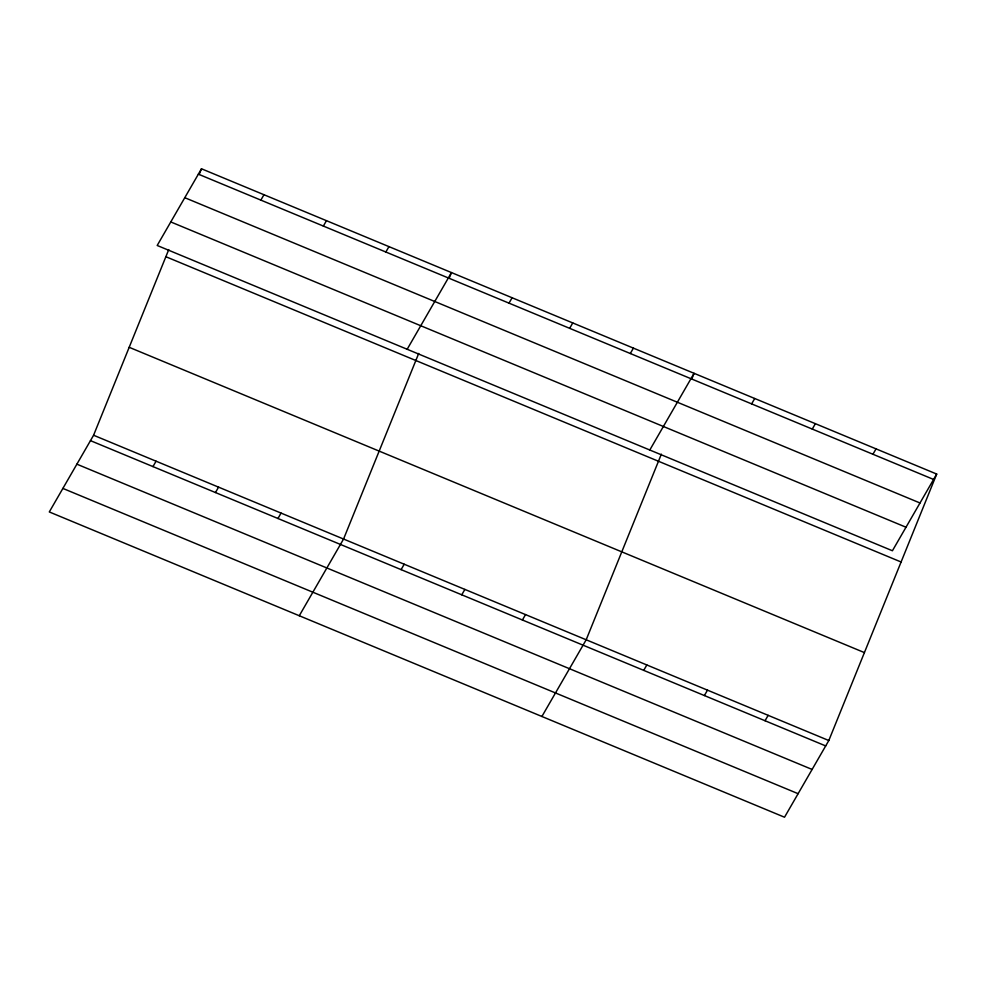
<?xml version="1.0" encoding="UTF-8"?>
<svg xmlns="http://www.w3.org/2000/svg" width="986" height="986" viewBox="0 0 986 986"><rect width="100%" height="100%" fill="white"/><g stroke="black" fill="none" stroke-linecap="round" stroke-linejoin="round"><path stroke-width="1.48" d="M936.7 474.056L892.416 550.755L157.193 245.477L201.477 168.779L936.7 474.056L828.807 740.523L784.523 817.221L49.3 511.944L93.584 435.245L168.742 249.618M199.172 174.448L201.477 168.779M418.717 353.419L343.559 539.046L299.276 615.745M449.148 278.249L451.452 272.567L407.169 349.266M661.347 454.152L586.177 639.791L541.906 716.477M691.778 378.981L694.07 373.312L649.799 450.01M260.859 200.121L263.965 194.723M152.966 466.588L156.071 461.201M323.346 226.065L326.465 220.679M215.453 492.532L218.572 487.146M385.846 252.009L388.952 246.623M277.953 518.488L281.059 513.09M508.998 303.146L512.104 297.76M401.105 569.625L404.211 564.226M569.649 328.338L572.767 322.94M461.756 594.804L464.874 589.418M630.3 353.518L633.419 348.132M522.42 619.984L525.526 614.598M751.615 403.89L754.734 398.504M643.722 670.357L646.841 664.971M812.279 429.07L815.385 423.684M704.386 695.549L707.492 690.151M872.93 454.263L876.049 448.876M765.037 720.729L768.156 715.343M198.359 174.165L933.582 479.442M184.776 197.693L920 502.983M170.775 221.936L906.011 527.227M165.87 256.717L901.093 561.995M129.191 347.306L864.414 652.596M93.584 435.245L828.807 740.523M90.466 440.643L825.689 745.921M76.883 464.172L812.107 769.45M62.882 488.415L798.118 793.693"/></g></svg>
